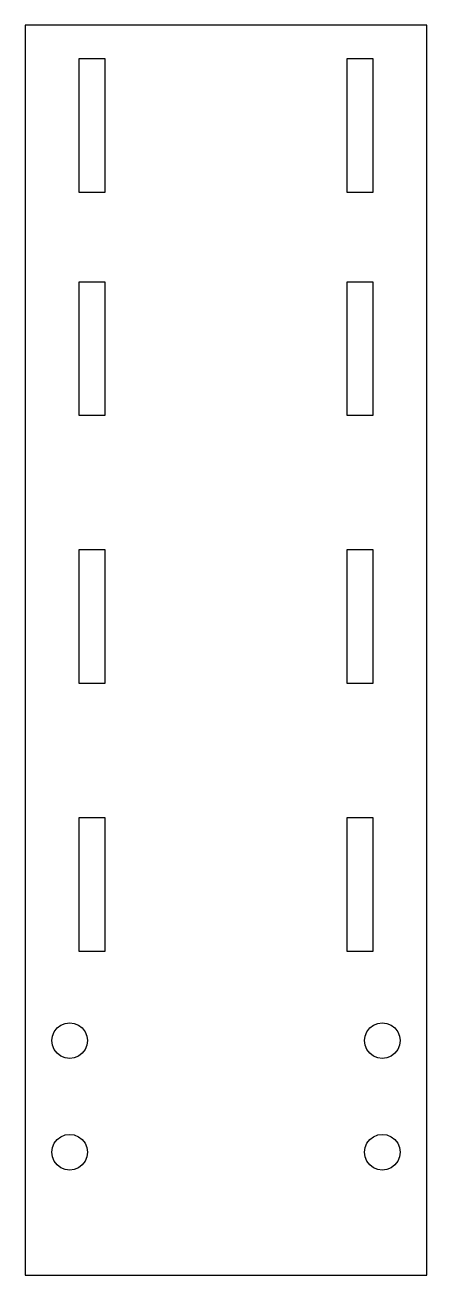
# Model space of a CAD drawing. Header units: metres. Extents: x -18 to 18, y -59 to 53.
import ezdxf

# ---------------------------------------------------------------- set-up
doc = ezdxf.new("R2010")
doc.units = ezdxf.units.M

msp = doc.modelspace()

# ---------------------------------------------------------------- linework, layer by layer
for p, q in [((18, 53), (-18, 53)), ((-18, 53), (-18, -59)), ((18, -59), (18, 53)), ((-13.15, 38), (-13.15, 50)), ((-13.15, 50), (-10.85, 50)), ((-10.85, 50), (-10.85, 38)), ((10.85, 38), (10.85, 50)), ((10.85, 50), (13.15, 50)), ((13.15, 50), (13.15, 38)), ((-10.85, 38), (-13.15, 38)), ((13.15, 38), (10.85, 38)), ((-13.15, 18), (-13.15, 30)), ((-13.15, 30), (-10.85, 30)), ((-10.85, 30), (-10.85, 18)), ((10.85, 18), (10.85, 30)), ((10.85, 30), (13.15, 30)), ((13.15, 30), (13.15, 18)), ((-10.85, 18), (-13.15, 18)), ((13.15, 18), (10.85, 18)), ((-13.15, -6), (-13.15, 6)), ((-13.15, 6), (-10.85, 6)), ((-10.85, 6), (-10.85, -6)), ((10.85, -6), (10.85, 6)), ((10.85, 6), (13.15, 6)), ((13.15, 6), (13.15, -6)), ((-10.85, -6), (-13.15, -6)), ((13.15, -6), (10.85, -6)), ((-13.15, -30), (-13.15, -18)), ((-13.15, -18), (-10.85, -18)), ((-10.85, -18), (-10.85, -30)), ((10.85, -30), (10.85, -18)), ((10.85, -18), (13.15, -18)), ((13.15, -18), (13.15, -30)), ((-10.85, -30), (-13.15, -30)), ((13.15, -30), (10.85, -30)), ((-15.3856, -37.2), (-15.1314, -36.8686)), ((-15.1314, -36.8686), (-14.8, -36.6143)), ((-14.8, -36.6143), (-14.4141, -36.4545)), ((-14.4141, -36.4545), (-14, -36.4)), ((-14, -36.4), (-13.5859, -36.4545)), ((-13.5859, -36.4545), (-13.2, -36.6143)), ((-13.2, -36.6143), (-12.8686, -36.8686)), ((-12.8686, -36.8686), (-12.6143, -37.2)), ((12.6143, -37.2), (12.8686, -36.8686)), ((12.8686, -36.8686), (13.2, -36.6143)), ((13.2, -36.6143), (13.5859, -36.4545)), ((13.5859, -36.4545), (14, -36.4)), ((14, -36.4), (14.4141, -36.4545)), ((14.4141, -36.4545), (14.8, -36.6143)), ((14.8, -36.6143), (15.1314, -36.8686)), ((15.1314, -36.8686), (15.3856, -37.2)), ((-15.6, -38), (-15.5455, -37.5859)), ((-15.5455, -38.4141), (-15.6, -38)), ((-15.5455, -37.5859), (-15.3856, -37.2)), ((-12.6143, -37.2), (-12.4545, -37.5859)), ((-12.4545, -37.5859), (-12.4, -38)), ((-12.4, -38), (-12.4545, -38.4141)), ((12.4, -38), (12.4545, -37.5859)), ((12.4545, -38.4141), (12.4, -38)), ((12.4545, -37.5859), (12.6143, -37.2)), ((15.3856, -37.2), (15.5455, -37.5859)), ((15.5455, -37.5859), (15.6, -38)), ((15.6, -38), (15.5455, -38.4141)), ((-15.3856, -38.8), (-15.5455, -38.4141)), ((-15.1314, -39.1314), (-15.3856, -38.8)), ((-14.8, -39.3856), (-15.1314, -39.1314)), ((-12.8686, -39.1314), (-13.2, -39.3856)), ((-12.6143, -38.8), (-12.8686, -39.1314)), ((-12.4545, -38.4141), (-12.6143, -38.8)), ((12.6143, -38.8), (12.4545, -38.4141)), ((12.8686, -39.1314), (12.6143, -38.8)), ((13.2, -39.3856), (12.8686, -39.1314)), ((15.1314, -39.1314), (14.8, -39.3856)), ((15.3856, -38.8), (15.1314, -39.1314)), ((15.5455, -38.4141), (15.3856, -38.8)), ((-14.4141, -39.5455), (-14.8, -39.3856)), ((-14, -39.6), (-14.4141, -39.5455)), ((-13.5859, -39.5455), (-14, -39.6)), ((-13.2, -39.3856), (-13.5859, -39.5455)), ((13.5859, -39.5455), (13.2, -39.3856)), ((14, -39.6), (13.5859, -39.5455)), ((14.4141, -39.5455), (14, -39.6)), ((14.8, -39.3856), (14.4141, -39.5455)), ((-15.3856, -47.2), (-15.1314, -46.8686)), ((-15.1314, -46.8686), (-14.8, -46.6143)), ((-14.8, -46.6143), (-14.4141, -46.4545)), ((-14.4141, -46.4545), (-14, -46.4)), ((-14, -46.4), (-13.5859, -46.4545)), ((-13.5859, -46.4545), (-13.2, -46.6143)), ((-13.2, -46.6143), (-12.8686, -46.8686)), ((-12.8686, -46.8686), (-12.6143, -47.2)), ((12.6143, -47.2), (12.8686, -46.8686)), ((12.8686, -46.8686), (13.2, -46.6143)), ((13.2, -46.6143), (13.5859, -46.4545)), ((13.5859, -46.4545), (14, -46.4)), ((14, -46.4), (14.4141, -46.4545)), ((14.4141, -46.4545), (14.8, -46.6143)), ((14.8, -46.6143), (15.1314, -46.8686)), ((15.1314, -46.8686), (15.3856, -47.2)), ((-15.6, -48), (-15.5455, -47.5859)), ((-15.5455, -48.4141), (-15.6, -48)), ((-15.5455, -47.5859), (-15.3856, -47.2)), ((-12.6143, -47.2), (-12.4545, -47.5859)), ((-12.4545, -47.5859), (-12.4, -48)), ((-12.4, -48), (-12.4545, -48.4141)), ((12.4, -48), (12.4545, -47.5859)), ((12.4545, -48.4141), (12.4, -48)), ((12.4545, -47.5859), (12.6143, -47.2)), ((15.3856, -47.2), (15.5455, -47.5859)), ((15.5455, -47.5859), (15.6, -48)), ((15.6, -48), (15.5455, -48.4141)), ((-15.3856, -48.8), (-15.5455, -48.4141)), ((-15.1314, -49.1314), (-15.3856, -48.8)), ((-14.8, -49.3856), (-15.1314, -49.1314)), ((-12.8686, -49.1314), (-13.2, -49.3856)), ((-12.6143, -48.8), (-12.8686, -49.1314)), ((-12.4545, -48.4141), (-12.6143, -48.8)), ((12.6143, -48.8), (12.4545, -48.4141)), ((12.8686, -49.1314), (12.6143, -48.8)), ((13.2, -49.3856), (12.8686, -49.1314)), ((15.1314, -49.1314), (14.8, -49.3856)), ((15.3856, -48.8), (15.1314, -49.1314)), ((15.5455, -48.4141), (15.3856, -48.8)), ((-14.4141, -49.5455), (-14.8, -49.3856)), ((-14, -49.6), (-14.4141, -49.5455)), ((-13.5859, -49.5455), (-14, -49.6)), ((-13.2, -49.3856), (-13.5859, -49.5455)), ((13.5859, -49.5455), (13.2, -49.3856)), ((14, -49.6), (13.5859, -49.5455)), ((14.4141, -49.5455), (14, -49.6)), ((14.8, -49.3856), (14.4141, -49.5455)), ((-18, -59), (18, -59))]:
    msp.add_line(p, q)

doc.saveas('drawing.dxf')
